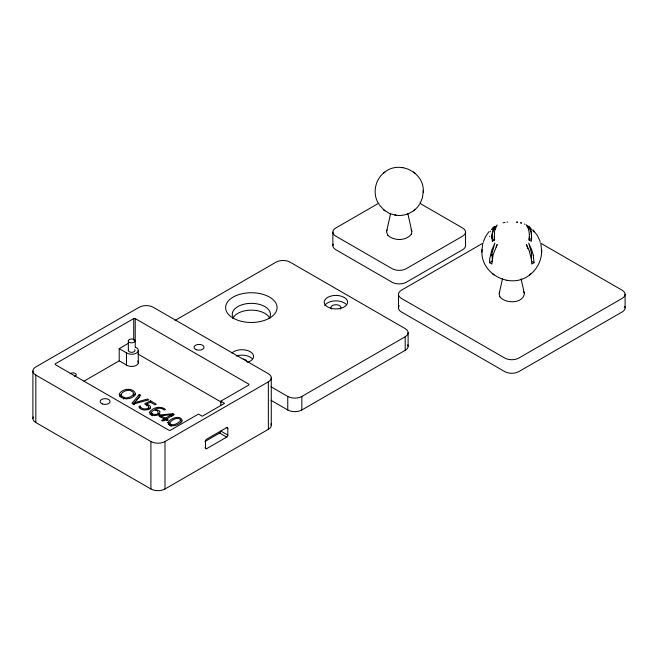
<?xml version="1.0" encoding="UTF-8"?>
<svg xmlns="http://www.w3.org/2000/svg" width="658" height="658" viewBox="0 0 658 658"><rect width="100%" height="100%" fill="white"/><g stroke="black" fill="none" stroke-linecap="round" stroke-linejoin="round"><path stroke-width="0.99" d="M420.429 202.771L422.42 197.811L423.267 191.577M423.267 191.215C424.155 171.903 398.707 159.845 384.264 172.536M530.332 274.337C512.401 290.088 480.809 275.118 481.919 251.142M481.919 250.69L482.618 244.431M529.509 274.995C536.994 269.525 541.682 260.42 541.649 251.142M541.649 250.69L540.95 244.431M529.279 237.028L529.353 234.256M529.131 238.467L529.279 237.061M531.483 239.808L531.483 233.031M529.131 238.476L528.909 239.931L531.705 238.336L531.203 233.022M531.483 239.816L531.261 241.305L528.933 239.956M390.433 214.22L386.534 231.805L387.875 235.367M502.548 278.515L499.118 294.036L499.833 296.75M494.29 237.061L494.635 239.956L491.871 238.336L492.118 234.388L494.158 228.31L497.152 224.97L494.66 230.464L494.29 237.028M483.433 241.511L485.44 236.806L488.861 231.748M496.206 247.079L497.226 244.439L493.105 254.786L491.871 264.047L489.519 262.69L489.766 258.454L491.806 250.024L494.882 243.082L492.094 253.05L492.332 261.086M492.949 229.65L491.871 235.613L492.316 241.289M494.956 229.313L495.318 228.227M121.014 397.161L121.253 396.519M386.682 230.933L387.052 229.996M411.39 234.125L411.834 231.435L407.828 213.546M499.274 293.123L499.636 292.226M151.299 415.075L151.546 414.499M492.974 229.584L494.882 226.278L492.455 228.688M490.004 231.871L490.358 231.081M411.357 234.166C406.06 241.075 394.158 241.034 387.907 235.408M419.393 204.523C414.507 212.213 404.999 216.581 395.984 215.248M119.427 396.206L120.916 394.553M169.6 425.339L170.003 424.813M149.942 414.203L151.274 412.837M491.674 229.116L491.353 229.502M134.191 402.803L140.705 395.187L139.299 394.372L131.978 403.321L133.294 404.078L148.815 399.867L147.384 399.044L134.191 402.803L134.191 404.612M133.204 404.538L135.638 401.561M136.864 400.064L139.299 397.087L139.299 394.372M168.325 424.509L170.035 422.962M384.93 172.001C375.438 178.713 372.296 192.621 377.98 202.771M493.039 227.701L492.636 228.063M493.393 227.38L493.837 227.035M383.466 173.169L384.173 172.61M413.479 210.79L414.943 209.622M530.455 274.238L531.327 273.547M492.332 241.289L493.442 240.606M533.227 255.123L534.049 262.69L531.705 264.039L531.631 261.604M220.792 401.183L248.806 385.012A1.768 1.02 0 0 0 248.814 384.149L135.203 318.554A1.768 1.02 0 0 0 133.738 318.554L55.354 363.808A1.768 1.02 0 0 0 55.354 364.655L168.966 430.25A1.768 1.02 0 0 0 170.438 430.25L198.477 414.071L202.236 416.234L224.551 403.354L220.792 401.183L220.792 405.254M83.969 381.179L119.205 360.839L119.205 348.633L128.557 343.237M175.012 320.487L276.006 262.172A9.969 5.749 0 0 1 290.104 262.172L405.196 328.622A9.969 5.749 0 0 1 405.196 336.756L405.196 350.319L301.849 409.983A9.969 5.749 0 0 1 287.752 409.983L270.931 400.278M378.95 203.092L335.786 228.013A9.969 5.749 0 0 0 335.786 236.148L392.16 268.694A9.969 5.749 0 0 0 406.249 268.694L462.623 236.148A9.969 5.749 0 0 0 462.623 228.013L419.467 203.092M146.75 404.012L150.468 402.202L155.033 404.834L156.226 404.144L150.55 400.87L144.785 403.699L145.031 404.341C154.951 407.73 142.054 411.818 140.154 406.06L138.904 406.784C141.462 413.314 157.764 408.495 146.75 404.012L146.75 405.821M166.606 420.733L166.606 418.924L174.28 414.491L172.906 413.701L159.771 415.034L158.636 415.683L164.187 418.883L164.187 420.692M164.187 418.883L161.564 420.396L162.806 421.12L165.429 419.598L167.124 420.577L168.3 419.903L166.606 418.924M161.111 417.559L161.111 415.749L165.364 418.208L171.754 414.606L171.754 416.415M483.54 242.818L401.388 290.244A9.969 5.749 0 0 0 401.388 298.378L504.744 358.051A9.969 5.749 0 0 0 518.833 358.051L622.18 298.378A9.969 5.749 0 0 0 622.18 290.244L540.029 242.818M35.82 375.076L150.912 441.526A9.969 5.749 0 0 0 165.002 441.526L268.357 381.862A9.969 5.749 0 0 0 268.357 373.728L153.256 307.278A9.969 5.749 0 0 0 139.167 307.278L35.82 366.942A9.969 5.749 0 0 0 35.82 375.076L35.82 422.543L150.912 488.993A9.969 5.749 0 0 0 165.002 488.993L268.357 429.32A9.969 5.749 0 0 0 270.931 423.768M489.519 262.69L492.316 261.07M204.86 441.576L219.616 433.054A1.661 0.962 -60 0 0 220.792 431.015L227.833 435.086A1.661 0.962 -60 0 1 226.665 437.118L206.694 448.649L204.934 447.629M270.931 386.715L287.752 396.429A9.969 5.749 0 0 0 301.849 396.429L405.196 336.756M493.451 240.606L494.66 239.899M503.724 222.675L503.033 222.832M504.332 222.536L505.048 222.404M171.754 414.606L161.111 415.749M507.762 222.009L507.03 222.091M402.161 167.51L402.984 167.634M395.433 215.166L389.446 213.414L384.264 210.264M506.676 280.366L507.096 280.423M171.014 424.665C174.6 425.307 178.82 423.086 180.736 420.133L180.67 419.681C177.389 416.44 171.499 420.043 169.443 423.102L171.014 424.665L171.014 426.466M123.655 397.259C127.438 399.776 138.196 394.002 131.131 390.901C127.323 388.36 116.556 394.15 123.655 397.259L123.655 399.069M524.418 224.057L525.026 224.312M152.228 413.923C162.814 417.016 156.917 405.336 151.299 412.36L152.228 413.923L152.228 415.733M531.261 261.07L534.049 262.69M137.884 353.996L221.302 402.153M119.205 348.633L126.476 352.828A6.67 3.849 0 0 0 135.861 353.387L137.053 352.655A6.67 3.849 0 0 0 135.564 347.276M119.205 360.839L126.476 365.034A6.67 3.849 0 0 0 135.861 365.593L137.053 364.861A6.67 3.849 0 0 0 137.744 361.028M226.188 427.355L227.833 428.309L227.833 435.086M219.616 433.054L226.665 437.118M148.724 407.647L150.106 408.708M158.701 413.249L159.845 414.178M133.286 393.402L135.087 394.89M180.966 420.931L181.74 421.49M492.25 273.547L493.122 274.238M493.237 274.337L494.068 274.995M379.016 204.523L384.173 210.182M413.479 172.001L414.943 173.169M383.466 209.622L384.93 210.79M528.053 226.451L526.342 224.921L528.629 229.354M533.07 229.93L537.602 235.86L540.144 241.511M528.103 226.508L529.978 229.362L531.17 232.899M148.371 408.889L148.84 409.679M499.85 296.791C505.377 303.79 522.715 303.988 524.418 293.665L521.095 278.852M532.774 230.152L534.066 231.961M531.631 229.461C524.895 221.409 532.108 230.07 531.483 233.022M523.719 291.831L524.418 293.665M411.143 229.601L411.834 231.435M133.459 395.219L133.755 396.42M531.631 249.653L528.695 243.082L531.483 253.059M529.279 251.011L526.342 244.439L527.239 246.717M531.763 250.007L533.194 254.991M529.41 251.381L531.45 259.811L531.483 253.075M527.313 246.906L527.815 248.436M528.621 229.313L529.353 234.256M489.733 236.633L489.634 236.197M180.67 422.387L180.736 422.839M531.475 259.976L531.623 261.423M625.1 294.315L625.1 307.87M541.649 249.604L541.649 252.228M481.919 249.604L481.919 252.228M465.543 232.085L465.543 245.64M423.267 190.343L423.267 192.449M408.116 332.693L408.116 346.248M398.468 294.315L398.468 307.87M332.866 232.085L332.866 245.64M301.849 396.429L301.849 409.983M287.752 396.429L287.752 409.983M271.269 377.791L271.269 425.257M268.357 381.862L268.357 429.32M172.906 413.701L172.906 415.511M171.697 414.573L171.697 416.374M165.364 418.208L165.364 420.018M165.002 441.526L165.002 488.993M159.771 415.034L159.771 416.835M150.912 441.526L150.912 488.993M150.55 400.87L150.55 402.68M140.154 406.06L140.154 407.87M138.287 350.796L138.287 363.002M135.227 318.562L135.227 347.325M133.714 318.562L133.714 340.137M128.343 340.712L128.343 350.204M126.476 352.828L126.476 365.034M32.9 371.013L32.9 418.472M134.684 349.62A3.323 1.916 0 0 1 134.339 351.52L133.747 351.89A3.323 1.916 0 0 1 129.7 351.956A3.323 1.916 0 0 1 128.549 349.719M70.052 373.851A3.323 1.916 0 0 1 75.275 373.456A3.323 1.916 0 0 1 74.593 376.466M206.694 448.649A1.661 0.962 -60 0 1 205.518 447.966L205.518 441.189A1.661 0.962 -60 0 1 206.694 439.157L226.665 427.626A1.661 0.962 -60 0 1 227.833 428.309M35.82 422.543A9.969 5.749 0 0 1 33.237 416.983M233.705 318.604A19.098 11.03 0 0 1 251.348 303.354A19.098 11.03 0 0 1 268.99 318.604M232.899 318.308A19.098 11.03 0 0 1 251.348 310.132A19.098 11.03 0 0 1 269.796 318.308M243.238 359.062A4.984 2.879 0 0 1 246.931 361.842M340.161 309.096A4.984 2.879 0 0 0 339.512 305.616L338.492 305.147A4.984 2.879 0 0 0 332.463 305.518A4.984 2.879 0 0 0 331.533 308.98M231.887 353.066A11.63 6.712 0 0 1 250.172 351.676A11.63 6.712 0 0 1 247.762 362.237M324.69 305.707A11.679 6.744 0 0 1 341.979 301.841L344.356 302.943A11.679 6.744 0 0 1 346.157 304.366M236.14 356.036A11.63 6.712 0 0 1 252.022 358.487M407.779 344.759A9.969 5.749 0 0 1 405.196 350.319M333.211 244.151A9.969 5.749 0 0 0 335.786 249.711L392.16 282.257A9.969 5.749 0 0 0 406.249 282.257L462.623 249.711A9.969 5.749 0 0 0 465.461 244.891M624.763 306.381A9.969 5.749 0 0 1 622.18 311.941L518.833 371.606A9.969 5.749 0 0 1 504.744 371.606L401.388 311.941A9.969 5.749 0 0 1 399.233 305.674M149.662 412.179C150.024 417.09 160.939 416.391 159.845 411.464C158.685 409.046 151.48 410.378 156.982 408.643C159.458 407.812 162.427 408.223 164.327 410.09L165.446 409.449C160.856 405.542 152.738 407.269 149.662 412.179M491.937 254.498L491.863 255.904L491.945 254.465M167.905 422.518C169.493 428.868 179.807 424.969 182.274 420.717C180.72 414.334 170.389 418.274 167.905 422.518M135.564 393.813C133.097 399.801 121.368 400.944 119.172 394.331C121.648 388.352 133.409 387.143 135.564 393.813M129.552 339.421L128.96 339.783A3.323 1.916 0 0 0 129.371 342.3A3.323 1.916 0 0 0 133.747 342.399L134.339 342.028A3.323 1.916 0 0 0 133.936 339.512A3.323 1.916 0 0 0 129.552 339.421M396.256 215.289L395.088 215.117L396.256 215.289M517.484 222.231L516.653 222.108L517.484 222.231M521.424 223.062L520.651 222.856L521.424 223.062M344.356 297.515L341.979 296.413A11.679 6.744 0 0 0 324.295 301.438A11.679 6.744 0 0 0 339.651 308.569A11.679 6.744 0 0 0 344.356 297.515M102.615 404.012A4.984 2.879 0 0 0 110.092 401.52A4.984 2.879 0 0 0 102.615 399.036A4.984 2.879 0 0 0 102.615 404.012M196.569 349.768A4.984 2.879 0 0 0 204.046 347.276A4.984 2.879 0 0 0 196.569 344.792A4.984 2.879 0 0 0 196.569 349.768M233.146 318.11A25.744 14.863 0 0 0 276.212 311.448A25.744 14.863 0 0 0 244.686 293.246A25.744 14.863 0 0 0 233.146 318.11"/></g></svg>
